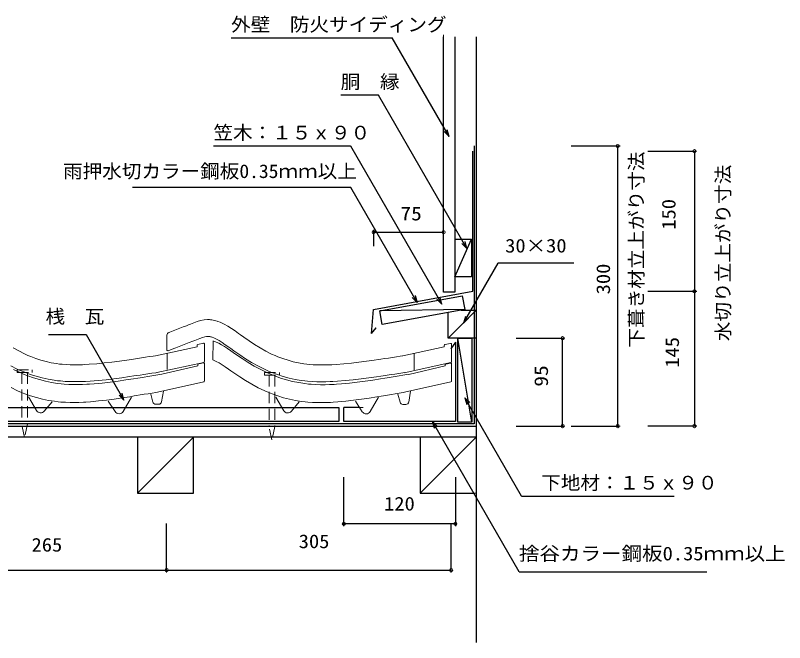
# Model space of a CAD drawing. Units: millimetres, scale not verified. Extents: x -643 to 719, y -364 to 370.
# Drawn here: x -105 to 719, y -301 to 370 of the extents above; entities that cross this region are included whole.
import ezdxf
from ezdxf.enums import TextEntityAlignment as Align

# ---------------------------------------------------------------- set-up
doc = ezdxf.new("R2010")
doc.units = ezdxf.units.MM
doc.header["$LTSCALE"] = 10
doc.linetypes.add('DASHED1', pattern=[1.8, 1.2, -0.6])
doc.linetypes.add('DASHED3', pattern=[4, 3, -1])
for name, color, linetype, lineweight in [('0-0_LAYER001', 4, 'Continuous', 18), ('0-2_LAYER004', 2, 'Continuous', 18), ('0-3_LAYER006', 2, 'Continuous', 18), ('0-4_LAYER007', 3, 'Continuous', 18)]:
    doc.layers.add(name, color=color, linetype=linetype, lineweight=lineweight)
doc.layers.add('0-1_LAYER003', color=7, linetype='Continuous')
doc.styles.add('ＭＳ ゴシック', font='')
doc.styles.get('ＭＳ ゴシック').set_extended_font_data('MS Gothic')

msp = doc.modelspace()

# ---------------------------------------------------------------- linework, layer by layer
at = {"layer": '0-0_LAYER001', "color": 2}
for p, q in [((624.83, 224.79), (572.33, 224.79)), ((622.33, 74.79), (622.33, 224.79)), ((278.62, 140.57), (278.62, 123.07)), ((353.62, 140.57), (353.62, 123.07)), ((278.62, 138.07), (353.62, 138.07)), ((624.83, 74.79), (572.33, 74.79)), ((622.33, -69.57), (622.33, 74.79)), ((366.28, 20.25), (361.55, 13.1)), ((368.81, 24.51), (383.81, -65.33)), ((483.71, 24.51), (431.21, 24.51)), ((481.21, -69.57), (481.21, 24.51)), ((483.71, -69.57), (431.21, -69.57)), ((624.83, -69.57), (572.33, -69.57)), ((246.7, -176.74), (246.7, -124.24)), ((366.28, -176.74), (366.28, -124.24)), ((56.77, -226.29), (56.77, -173.79)), ((246.7, -174.24), (366.28, -174.24)), ((361.77, -226.29), (361.77, -173.79)), ((-208.23, -223.79), (56.77, -223.79)), ((56.77, -223.79), (361.77, -223.79))]:
    msp.add_line(p, q, dxfattribs=at)
at = {"layer": '0-0_LAYER001'}
for p, q in [((57.05, 12.06), (57.05, 27.78)), ((59.09, 30.63), (59.51, 30.8)), ((89.41, 16.91), (89.41, 15.46)), ((96.2, 19.14), (90.2, 17.89)), ((97.41, 18.16), (97.41, -0.42)), ((106.24, 21.5), (106.28, 21.5)), ((106.28, 21.5), (106.87, 21.38)), ((106.61, 21.41), (106.43, 1.23)), ((106.87, 21.38), (107.52, 21.21)), ((107.52, 21.21), (108.31, 20.99)), ((108.31, 20.99), (108.49, 20.93)), ((108.49, 20.93), (109.95, 20.4)), ((109.95, 20.4), (112.79, 19.13)), ((112.79, 19.13), (115.65, 17.57)), ((115.65, 17.57), (118.77, 15.65)), ((354.23, 16.73), (354.23, 15.27)), ((361.03, 18.95), (355.03, 17.71)), ((362.23, 17.97), (362.23, -0.6)), ((44.95, 5.81), (89.41, 15.46)), ((58.4, 11.13), (64.58, 13.46)), ((118.77, 15.65), (122.14, 13.38)), ((122.14, 13.38), (125.76, 10.84)), ((125.76, 10.84), (127.99, 9.27)), ((127.99, 9.27), (131.54, 6.8)), ((309.78, 5.62), (354.23, 15.27)), ((57.23, -9.08), (57.23, 8.12)), ((106.27, 1.36), (107.02, 1.09)), ((107.02, 1.09), (109.99, -0.24)), ((131.54, 6.8), (137.72, 2.64)), ((137.72, 2.64), (144.13, -1.44)), ((322.05, -9.26), (322.05, 7.94)), ((96.62, -1.4), (46.49, -12.28)), ((51.7, -14.03), (90.37, -4.98)), ((90.37, -4.02), (90.37, -4.98)), ((96.19, -1.91), (91.15, -3.04)), ((97.41, -21.16), (97.41, -2.88)), ((109.99, -0.24), (112.97, -1.86)), ((112.97, -1.86), (116.17, -3.83)), ((116.17, -3.83), (119.59, -6.13)), ((119.59, -6.13), (123.23, -8.68)), ((144.13, -1.44), (150.77, -5.37)), ((150.77, -5.37), (157.66, -9.1)), ((361.44, -1.58), (311.31, -12.46)), ((316.52, -14.21), (355.19, -5.16)), ((355.19, -4.2), (355.19, -5.16)), ((361.01, -2.09), (355.97, -3.23)), ((362.23, -21.35), (362.23, -3.07)), ((-107.16, -8.92), (-100.09, -12.33)), ((-100.09, -12.33), (-95.73, -14.23)), ((-95.73, -14.23), (-92.04, -15.7)), ((-92.04, -15.7), (-85.88, -17.9)), ((32.62, -17.07), (36.82, -16.37)), ((36.82, -16.37), (41.02, -15.68)), ((41.02, -15.68), (45.22, -14.98)), ((45.22, -14.98), (49.4, -14.29)), ((49.4, -14.29), (51.83, -13.88)), ((123.23, -8.68), (125.46, -10.25)), ((125.46, -10.25), (128.98, -12.71)), ((128.98, -12.71), (135.13, -16.85)), ((157.66, -9.1), (164.73, -12.52)), ((164.73, -12.52), (169.09, -14.41)), ((169.09, -14.41), (172.78, -15.88)), ((172.78, -15.88), (178.94, -18.09)), ((301.65, -16.56), (305.85, -15.86)), ((305.85, -15.86), (310.04, -15.17)), ((310.04, -15.17), (314.23, -14.47)), ((314.23, -14.47), (316.66, -14.07)), ((-85.88, -17.9), (-79.51, -19.85)), ((-79.51, -19.85), (-73.05, -21.51)), ((-73.05, -21.51), (-66.5, -22.86)), ((-66.5, -22.86), (-59.99, -23.89)), ((-59.99, -23.89), (-56.06, -24.35)), ((-56.06, -24.35), (-53.01, -24.63)), ((-53.01, -24.63), (-48.05, -24.95)), ((-28.63, -24.81), (-25.83, -24.65)), ((-25.83, -24.65), (-20.76, -24.29)), ((-20.76, -24.29), (-12.21, -23.51)), ((-12.21, -23.51), (-3.69, -22.53)), ((-3.69, -22.53), (4.72, -21.42)), ((4.72, -21.42), (13.02, -20.2)), ((13.02, -20.2), (21.23, -18.91)), ((21.23, -18.91), (25.96, -18.15)), ((25.96, -18.15), (28.41, -17.75)), ((28.41, -17.75), (32.62, -17.07)), ((96.62, -22.14), (47.04, -33.21)), ((135.13, -16.85), (141.49, -20.9)), ((141.49, -20.9), (148.07, -24.79)), ((178.94, -18.09), (185.31, -20.04)), ((185.31, -20.04), (191.77, -21.69)), ((191.77, -21.69), (198.32, -23.05)), ((198.32, -23.05), (204.83, -24.07)), ((204.83, -24.07), (208.76, -24.53)), ((208.76, -24.53), (211.81, -24.81)), ((239, -24.83), (244.06, -24.48)), ((244.06, -24.48), (252.62, -23.69)), ((252.62, -23.69), (261.13, -22.72)), ((261.13, -22.72), (269.54, -21.6)), ((269.54, -21.6), (277.85, -20.38)), ((277.85, -20.38), (286.05, -19.1)), ((286.05, -19.1), (290.78, -18.34)), ((290.78, -18.34), (293.24, -17.94)), ((293.24, -17.94), (297.44, -17.25)), ((297.44, -17.25), (301.65, -16.56)), ((361.45, -22.32), (311.86, -33.39)), ((-109.93, -28.3), (-102.94, -31.68)), ((-102.94, -31.68), (-98.64, -33.54)), ((-48.05, -24.95), (-43.08, -25.1)), ((-43.08, -25.1), (-38.18, -25.12)), ((-38.18, -25.12), (-33.35, -25.01)), ((-33.35, -25.01), (-28.63, -24.81)), ((51.41, -43.63), (53.35, -32.03)), ((148.07, -24.79), (154.89, -28.48)), ((154.89, -28.48), (161.88, -31.86)), ((161.88, -31.86), (166.18, -33.73)), ((211.81, -24.81), (216.77, -25.13)), ((216.77, -25.13), (221.74, -25.29)), ((221.74, -25.29), (226.64, -25.3)), ((226.64, -25.3), (231.47, -25.2)), ((231.47, -25.2), (236.19, -24.99)), ((236.19, -24.99), (239, -24.83)), ((316.24, -43.82), (318.17, -32.21)), ((-98.64, -33.54), (-95.02, -34.99)), ((-95.02, -34.99), (-88.93, -37.17)), ((-82.5, -52.92), (-91.04, -38.38)), ((-88.93, -37.17), (-82.65, -39.09)), ((-82.65, -39.09), (-76.28, -40.72)), ((-76.28, -40.72), (-69.83, -42.05)), ((-7.62, -41.71), (0.76, -40.6)), ((0.76, -40.6), (9.04, -39.38)), ((9.04, -39.38), (17.23, -38.1)), ((10.12, -53.85), (19.06, -38.6)), ((17.23, -38.1), (21.96, -37.34)), ((21.96, -37.34), (24.41, -36.94)), ((24.41, -36.94), (28.61, -36.25)), ((28.61, -36.25), (32.82, -35.56)), ((32.82, -35.56), (37.01, -34.87)), ((37.01, -34.87), (41.21, -34.17)), ((42.11, -43.9), (39.86, -35.32)), ((41.21, -34.17), (45.39, -33.48)), ((45.39, -33.48), (47.01, -33.21)), ((166.18, -33.73), (169.8, -35.17)), ((169.8, -35.17), (175.89, -37.35)), ((182.32, -53.1), (173.79, -38.57)), ((175.89, -37.35), (182.17, -39.27)), ((182.17, -39.27), (188.54, -40.91)), ((188.54, -40.91), (194.99, -42.24)), ((257.2, -41.89), (265.58, -40.78)), ((265.58, -40.78), (273.86, -39.56)), ((273.86, -39.56), (282.05, -38.28)), ((274.95, -54.03), (283.88, -38.78)), ((282.05, -38.28), (286.78, -37.52)), ((286.78, -37.52), (289.23, -37.12)), ((289.23, -37.12), (293.44, -36.44)), ((293.44, -36.44), (297.64, -35.74)), ((297.64, -35.74), (301.84, -35.05)), ((301.84, -35.05), (306.03, -34.36)), ((306.93, -44.08), (304.69, -35.51)), ((306.03, -34.36), (310.22, -33.66)), ((310.22, -33.66), (311.83, -33.39)), ((-74.33, -53.57), (-66.03, -43.5)), ((-69.83, -42.05), (-63.4, -43.06)), ((-63.4, -43.06), (-59.53, -43.52)), ((-59.53, -43.52), (-56.54, -43.8)), ((-56.54, -43.8), (-51.64, -44.11)), ((-51.64, -44.11), (-46.73, -44.27)), ((-46.73, -44.27), (-41.88, -44.28)), ((-41.88, -44.28), (-37.1, -44.18)), ((-37.1, -44.18), (-32.41, -43.97)), ((-32.41, -43.97), (-29.64, -43.81)), ((-29.64, -43.81), (-24.61, -43.46)), ((-24.61, -43.46), (-16.09, -42.68)), ((-16.09, -42.68), (-7.62, -41.71)), ((1.61, -54.04), (-5.71, -42.73)), ((48.45, -46.14), (45.04, -46.14)), ((190.49, -53.75), (198.8, -43.68)), ((194.99, -42.24), (201.42, -43.25)), ((201.42, -43.25), (205.29, -43.7)), ((205.29, -43.7), (208.29, -43.98)), ((208.29, -43.98), (213.18, -44.29)), ((213.18, -44.29), (218.09, -44.45)), ((218.09, -44.45), (222.94, -44.46)), ((222.94, -44.46), (227.73, -44.36)), ((227.73, -44.36), (232.41, -44.16)), ((232.41, -44.16), (235.19, -44)), ((235.19, -44), (240.21, -43.64)), ((240.21, -43.64), (248.73, -42.86)), ((248.73, -42.86), (257.2, -41.89)), ((266.44, -54.22), (259.11, -42.91)), ((313.28, -46.33), (309.86, -46.33))]:
    msp.add_line(p, q, dxfattribs=at)
at = {"layer": '0-0_LAYER001', "color": 2, "linetype": 'DASHED1'}
for p, q in [((-98.38, -12.32), (-98.38, -67.47)), ((-92.38, -12.32), (-92.38, -67.22)), ((166.62, -15.05), (166.62, -70.2)), ((172.62, -15.05), (172.62, -69.95)), ((-95.43, -81.73), (-98.38, -67.47)), ((-92.38, -67.22), (-95.43, -81.73)), ((169.57, -84.46), (166.62, -70.2)), ((172.62, -69.95), (169.57, -84.46))]:
    msp.add_line(p, q, dxfattribs=at)
at = {"layer": '0-0_LAYER001', "color": 2}
for points in [[(359.46, 240.48), (298.38, 346.27), (125.88, 346.27)], [(378.61, 120.76), (283.86, 284.87), (243.36, 284.87)], [(357.52, 247.73), (359.46, 240.48), (354.15, 245.79)], [(351.82, 60.93), (253.95, 230.44), (106.95, 230.44)], [(325.25, 62.91), (254.21, 185.96), (20.21, 185.96)], [(376.67, 128.01), (378.61, 120.76), (373.31, 126.06)], [(323.31, 70.16), (325.25, 62.91), (319.95, 68.22)], [(349.87, 68.17), (351.82, 60.93), (346.51, 66.23)], [(11.12, -41.72), (-29.42, 28.5), (-69.92, 28.5)], [(9.18, -34.48), (11.12, -41.72), (5.81, -36.42)], [(378.38, -46.4), (376.44, -39.15), (381.74, -44.45)], [(376.44, -39.15), (437.23, -144.45), (600.73, -144.45)], [(343.75, -71.94), (341.81, -64.7), (347.11, -70)], [(341.81, -64.7), (434.76, -225.69), (635.76, -225.69)]]:
    msp.add_lwpolyline(points, dxfattribs=at)
at = {"layer": '0-0_LAYER001'}
for points in [[(59.51, 30.8), (60.32, 31.1), (63.87, 32.44), (67.43, 33.79), (71, 35.16), (74.58, 36.54), (78.19, 37.95), (80.3, 38.79), (82.37, 39.62), (85.98, 41.02), (89.61, 42.3), (93.27, 43.37), (96.95, 44.12), (100.66, 44.46), (102.82, 44.43), (103.67, 44.37), (105.13, 44.2), (106.59, 43.96), (108.05, 43.64), (109.49, 43.26), (110.92, 42.83), (111.73, 42.55), (114.23, 41.6), (118.39, 39.67), (122.39, 37.43), (126.28, 34.95), (130.09, 32.31), (133.86, 29.59), (136.04, 28), (139.37, 25.62), (145.16, 21.6), (151.03, 17.74), (157.01, 14.09), (163.11, 10.68), (169.35, 7.55), (173.05, 5.89), (176.11, 4.62), (181.47, 2.62), (186.92, 0.86), (192.46, -0.64)], [(64.61, 13.48), (66.68, 14.26), (70.24, 15.61), (73.84, 16.97), (77.46, 18.35), (81.11, 19.77), (84.79, 21.21), (86.94, 22.06), (88.97, 22.87), (92.24, 24.14), (95.13, 25.16), (97.6, 25.88), (99.59, 26.29), (101.37, 26.45), (102.05, 26.44), (101.98, 26.45), (102.59, 26.38), (103.18, 26.28), (103.85, 26.13), (104.58, 25.94), (105.43, 25.68), (105.67, 25.6), (107.23, 25.01), (110.18, 23.64), (113.14, 21.98), (116.31, 19.95), (119.7, 17.61), (123.3, 15.01), (125.51, 13.4), (129, 10.9), (135.09, 6.68), (141.39, 2.54), (147.92, -1.45), (154.68, -5.23), (161.62, -8.71), (165.9, -10.63), (169.5, -12.13), (175.56, -14.39), (181.81, -16.4), (188.16, -18.12)], [(-107.82, 14.27), (-101.72, 10.86), (-95.47, 7.74), (-91.78, 6.07), (-88.72, 4.8), (-83.36, 2.8), (-77.9, 1.04), (-72.36, -0.46)], [(-72.36, -0.46), (-66.77, -1.69), (-61.12, -2.66), (-57.83, -3.1), (-55.31, -3.36), (-50.96, -3.7), (-46.6, -3.9), (-42.23, -3.98), (-37.87, -3.94), (-33.5, -3.82), (-30.97, -3.7), (-26.24, -3.44), (-18.1, -2.81), (-9.98, -1.99), (-1.88, -1.03), (6.22, 0.04), (14.3, 1.19), (18.99, 1.88), (21.42, 2.24), (25.62, 2.87), (29.81, 3.5), (34.01, 4.13), (38.2, 4.77), (42.4, 5.4), (44.83, 5.77)], [(192.46, -0.64), (198.06, -1.88), (203.7, -2.85), (206.99, -3.28), (209.51, -3.55), (213.86, -3.89), (218.22, -4.09), (222.59, -4.16), (226.96, -4.13), (231.32, -4), (233.85, -3.89), (238.58, -3.62), (246.72, -2.99), (254.84, -2.18), (262.95, -1.21), (271.04, -0.14), (279.12, 1.01), (283.81, 1.7), (286.24, 2.06), (290.44, 2.68), (294.64, 3.31), (298.83, 3.95), (303.03, 4.58), (307.22, 5.22), (309.65, 5.59)], [(-110.14, -5.05), (-103.2, -8.52), (-98.93, -10.45), (-95.32, -11.95), (-89.26, -14.21), (-83.01, -16.22), (-76.67, -17.94)], [(-76.67, -17.94), (-70.23, -19.36), (-63.82, -20.46), (-59.96, -20.97), (-56.96, -21.29), (-52.07, -21.67), (-47.16, -21.9), (-42.32, -21.98), (-37.53, -21.94), (-32.85, -21.8), (-30.07, -21.68), (-25.04, -21.4), (-16.51, -20.74), (-8.02, -19.89), (0.37, -18.89), (8.67, -17.79), (16.87, -16.62), (21.61, -15.93), (24.07, -15.56), (28.28, -14.93), (32.49, -14.3), (36.7, -13.67), (40.9, -13.03), (45.1, -12.39), (46.72, -12.15)], [(188.16, -18.12), (194.59, -19.55), (201.01, -20.65), (204.86, -21.15), (207.86, -21.47), (212.75, -21.86), (217.66, -22.08), (222.51, -22.16), (227.29, -22.13), (231.98, -21.99), (234.75, -21.87), (239.79, -21.58), (248.31, -20.92), (256.8, -20.07), (265.19, -19.07), (273.49, -17.97), (281.7, -16.81), (286.44, -16.11), (288.89, -15.75), (293.1, -15.12), (297.32, -14.49), (301.52, -13.85), (305.72, -13.21), (309.92, -12.58), (311.54, -12.33)]]:
    msp.add_lwpolyline(points, dxfattribs=at)
at = {"layer": '0-0_LAYER001', "color": 2, "linetype": 'DASHED1'}
for points in [[(-103.38, -9.32), (-87.38, -9.32), (-87.38, -12.32)], [(-103.38, -9.32), (-103.38, -12.32), (-87.38, -12.32)], [(161.62, -12.05), (177.62, -12.05), (177.62, -15.05)], [(161.62, -12.05), (161.62, -15.05), (177.62, -15.05)]]:
    msp.add_lwpolyline(points, dxfattribs=at)
at = {"layer": '0-0_LAYER001', "color": 2}
for centre in [(622.33, 224.79), (278.62, 138.07), (353.62, 138.07), (622.33, 74.79), (622.33, 74.79), (481.21, 24.51), (481.21, -69.57), (622.33, -69.57), (246.7, -174.24), (366.28, -174.24), (56.77, -223.79), (56.77, -223.79), (361.77, -223.79)]:
    msp.add_circle(centre, 1.7, dxfattribs=at)
at = {"layer": '0-0_LAYER001'}
for centre, radius, start, end in [((60.16, 27.83), 3, 110.94902, 178.7), ((90.41, 16.91), 1, 101.73308, 180), ((96.41, 18.16), 1, 0, 101.73308), ((355.23, 16.73), 1, 101.73308, 180), ((361.23, 17.97), 1, 0, 101.73308), ((58.05, 12.06), 1, 180, 290.73166), ((91.37, -4.02), 1, 102.72435, 180), ((96.41, -2.88), 1, 0, 102.72435), ((96.41, -0.42), 1, 282.24497, 0), ((356.19, -4.2), 1, 102.72435, 180), ((361.23, -3.07), 1, 0, 102.72435), ((361.23, -0.6), 1, 282.24497, 0), ((96.41, -21.16), 1, 282.58296, 0), ((361.23, -21.35), 1, 282.58296, 0), ((45.01, -43.14), 3, 194.67639, 270), ((48.45, -43.14), 3, 270, 350.53767), ((309.83, -43.32), 3, 194.67639, 270), ((313.28, -43.33), 3, 270, 350.53767), ((-78.19, -50.38), 5, 210.42578, 320.47001), ((5.81, -51.32), 5, 212.93986, 329.61716), ((186.63, -50.57), 5, 210.42578, 320.47001), ((270.63, -51.5), 5, 212.93986, 329.61716)]:
    msp.add_arc(centre, radius, start, end, dxfattribs=at)
at = {"layer": '0-1_LAYER003'}
for p, q in [((125.88, 346.27), (298.38, 346.27)), ((359.46, 240.48), (298.38, 346.27)), ((388.62, 347.26), (388.62, -301.43)), ((283.86, 284.87), (243.36, 284.87)), ((378.61, 120.76), (283.86, 284.87)), ((359.46, 240.48), (357.52, 247.73)), ((359.46, 240.48), (354.15, 245.79)), ((106.95, 230.44), (253.95, 230.44)), ((385.03, 74.79), (385.03, 224.79)), ((540.21, -69.57), (540.21, 230.43)), ((572.33, 224.79), (624.03, 224.79)), ((622.33, 224.79), (622.33, -69.57)), ((254.21, 185.96), (20.21, 185.96)), ((325.25, 62.91), (254.21, 185.96)), ((278.62, 140.57), (278.62, 136.37)), ((278.62, 138.07), (353.62, 138.07)), ((278.62, 136.37), (278.62, 123.07)), ((365.62, 90.42), (383.62, 130.42)), ((375, 40.65), (412.16, 105.02)), ((493.16, 105.02), (412.16, 105.02)), ((572.33, 74.79), (624.83, 74.79)), ((351.82, 60.93), (346.51, 66.23)), ((376.38, 55.27), (285.15, 53.8)), ((358.62, 24.51), (388.62, 54.51)), ((372.29, 54.51), (388.62, 54.51)), ((276.24, 29.71), (281.53, 35.67)), ((366.28, 20.25), (361.55, 13.1)), ((383.81, -65.33), (368.81, 24.51)), ((431.21, 24.51), (482.91, 24.51)), ((481.21, -69.57), (481.21, 24.51)), ((11.12, -41.72), (5.81, -36.42)), ((376.44, -39.15), (378.38, -46.4)), ((-640.3, -49.59), (241.43, -49.59)), ((263.44, -49.59), (246.7, -49.59)), ((-640.3, -69.57), (388.62, -69.57)), ((431.21, -69.57), (482.91, -69.57)), ((490.21, -69.57), (541.91, -69.57)), ((624.83, -69.57), (572.33, -69.57)), ((388.62, -81.57), (-640.3, -81.57)), ((25.62, -141.57), (85.62, -81.57)), ((388.62, -81.57), (328.62, -141.57)), ((246.7, -176.74), (246.7, -124.24)), ((366.28, -124.24), (366.28, -174.24)), ((437.23, -144.45), (600.73, -144.45)), ((366.28, -172.54), (366.28, -176.74)), ((56.77, -225.49), (56.77, -173.79)), ((366.28, -174.24), (246.7, -174.24)), ((361.77, -226.29), (361.77, -174.24)), ((-473.23, -223.79), (361.77, -223.79)), ((434.76, -225.69), (635.76, -225.69))]:
    msp.add_line(p, q, dxfattribs=at)
for points in [[(365.62, 347.26), (365.62, 73.96), (353.62, 73.96), (353.62, 347.26)], [(386.29, 230.43), (386.29, -67.08), (-640.3, -67.08)], [(253.95, 230.44), (351.82, 60.93), (349.87, 68.17)], [(490.21, 230.43), (540.21, 230.43), (542.71, 230.43)], [(365.62, 130.42), (383.62, 130.42), (383.62, 90.42), (365.62, 90.42)], [(373.31, 126.06), (378.61, 120.76), (376.67, 128.01)], [(276.24, 29.71), (278.62, 55.3), (385.03, 74.79)], [(323.31, 70.16), (325.25, 62.91), (319.95, 68.22)], [(388.62, 24.51), (358.62, 24.51), (358.62, 52.01)], [(376.94, 47.89), (375, 40.65), (380.3, 45.95)], [(-69.92, 28.5), (-29.42, 28.5), (11.12, -41.72), (9.18, -34.48)], [(366.28, 20.25), (366.28, -64.7), (246.7, -64.7), (246.7, -49.59)], [(437.23, -144.45), (376.44, -39.15), (381.74, -44.45)], [(241.43, -49.59), (241.43, -64.59), (-628.38, -64.59)], [(434.76, -225.69), (341.81, -64.7), (346.68, -69.57)], [(341.81, -64.7), (343.75, -71.94), (341.81, -64.7)], [(25.62, -81.57), (25.62, -141.57), (85.62, -141.57), (85.62, -81.57)], [(328.62, -81.57), (328.62, -141.57), (386.19, -141.57)]]:
    msp.add_lwpolyline(points, dxfattribs=at)
for points in [[(373.68, 70.02), (376.38, 55.27), (287.86, 39.05), (285.15, 53.8)], [(383.81, -65.33), (368.81, -65.33), (368.81, 24.51), (383.81, 24.51)]]:
    msp.add_lwpolyline(points, close=True, dxfattribs=at)
at = {"layer": '0-2_LAYER004', "color": 3}
for p, q in [((388.62, 269.38), (388.62, 347.26)), ((388.62, -147.34), (388.62, -301.43))]:
    msp.add_line(p, q, dxfattribs=at)
at = {"layer": '0-2_LAYER004'}
for p, q in [((388.62, 269.38), (388.62, -147.34)), ((385.03, 74.79), (385.03, 224.79)), ((383.62, 130.42), (365.62, 90.42)), ((285.15, 53.8), (376.38, 55.27)), ((366.28, -64.7), (366.28, 20.25)), ((368.81, -65.33), (368.81, 24.51)), ((383.81, 24.51), (383.81, -65.33)), ((-640.3, -49.59), (241.43, -49.59)), ((241.43, -49.59), (241.43, -64.59)), ((-640.3, -64.59), (241.43, -64.59)), ((246.7, -64.7), (366.28, -64.7)), ((383.81, -65.33), (368.81, -65.33)), ((388.62, -69.57), (-640.3, -69.57)), ((388.62, -81.57), (-640.3, -81.57)), ((85.62, -81.57), (25.62, -141.57)), ((388.62, -81.57), (328.62, -141.57))]:
    msp.add_line(p, q, dxfattribs=at)
at = {"layer": '0-2_LAYER004', "linetype": 'DASHED3'}
for q in [(386.29, 230.43), (-640.3, -67.08)]:
    msp.add_line((386.29, -67.08), q, dxfattribs=at)
at = {"layer": '0-2_LAYER004'}
for points in [[(353.62, 349.22), (353.62, 73.96), (365.62, 73.96), (365.62, 347.26)], [(246.7, -64.7), (246.7, -49.59), (267.25, -49.59)]]:
    msp.add_lwpolyline(points, dxfattribs=at)
for points in [[(365.62, 90.42), (365.62, 130.42), (383.62, 130.42), (383.62, 90.42)], [(287.86, 39.05), (285.15, 53.8), (373.68, 70.02), (376.38, 55.27)], [(25.62, -141.57), (25.62, -81.57), (85.62, -81.57), (85.62, -141.57)], [(328.62, -141.57), (328.62, -81.57), (388.62, -81.57), (388.62, -141.57)]]:
    msp.add_lwpolyline(points, close=True, dxfattribs=at)
at = {"layer": '0-3_LAYER006'}
for p, q in [((542.71, 230.43), (490.21, 230.43)), ((540.21, 230.43), (540.21, -69.57)), ((278.62, 55.3), (385.03, 74.79)), ((278.62, 55.3), (276.24, 29.71)), ((388.62, 54.51), (372.29, 54.51)), ((276.24, 29.71), (281.53, 35.67)), ((542.71, -69.57), (490.21, -69.57))]:
    msp.add_line(p, q, dxfattribs=at)
for points in [[(375, 40.65), (412.16, 105.02), (493.16, 105.02)], [(358.62, 52.01), (358.62, 24.51), (388.62, 24.51), (388.62, 54.51), (358.62, 24.51)], [(380.3, 45.95), (375, 40.65), (376.94, 47.89)]]:
    msp.add_lwpolyline(points, dxfattribs=at)
for centre in [(540.21, 230.43), (540.21, -69.57)]:
    msp.add_circle(centre, 1.7, dxfattribs=at)
at = {"layer": '0-4_LAYER007'}
msp.add_line((388.62, 347.26), (388.62, -164.07), dxfattribs=at)

# ---------------------------------------------------------------- texts
at = {"layer": '0-0_LAYER001', "color": 7, "style": 'ＭＳ ゴシック'}
for s, width, p in [('外壁\u3000防火サイディング', 1.05, (125.88, 348.77)), ('胴\u3000縁', 1.05, (243.36, 287.37)), ('笠木：１５ｘ９０', 1.05, (106.95, 232.94)), ('雨押水切カラー鋼板0.35ｍｍ以上', 1.05, (-54.21, 191.65)), ('75', 1.15, (307.34, 146.27)), ('桟\u3000瓦', 1.05, (-72.95, 36.06)), ('\u3000下地材：１５ｘ９０', 1.05, (437.23, -141.95)), ('120', 1.1, (289.83, -164.43)), ('265', 1.1, (-87.95, -208.39)), ('305', 1.1, (198.36, -204.69)), ('捨谷カラー鋼板0.35ｍｍ以上', 1.1, (434.33, -217.76))]:
    msp.add_text(s, height=14.66, dxfattribs=dict(at, width=width)).set_placement(p, align=Align.BOTTOM_LEFT)
for s, width, p in [('150', 1.1, (606.58, 140.73)), ('145', 1.1, (610.27, -7.05)), ('95', 1.15, (469.89, -27.36))]:
    msp.add_text(s, height=14.66, rotation=90, dxfattribs=dict(at, width=width)).set_placement(p, align=Align.BOTTOM_LEFT)
at = {"layer": '0-1_LAYER003', "style": 'ＭＳ ゴシック', "width": 1.05}
msp.add_text('下葺き材立上がり寸法', height=14.66, rotation=90, dxfattribs=at).set_placement((571.94, 14.47), align=Align.BOTTOM_LEFT)
at = {"layer": '0-1_LAYER003', "style": 'ＭＳ ゴシック', "width": 1.1}
msp.add_text('30×30', height=14.66, dxfattribs=at).set_placement((419.58, 111.88), align=Align.BOTTOM_LEFT)
at = {"layer": '0-2_LAYER004', "color": 7, "style": 'ＭＳ ゴシック', "width": 1.05}
msp.add_text('水切り立上がり寸法', height=14.66, rotation=90, dxfattribs=at).set_placement((664.83, 21.35), align=Align.BOTTOM_LEFT)
at = {"layer": '0-3_LAYER006', "color": 7, "style": 'ＭＳ ゴシック', "width": 1.1}
msp.add_text('300', height=14.66, rotation=90, dxfattribs=at).set_placement((536.37, 71.5), align=Align.BOTTOM_LEFT)

doc.saveas('drawing.dxf')
